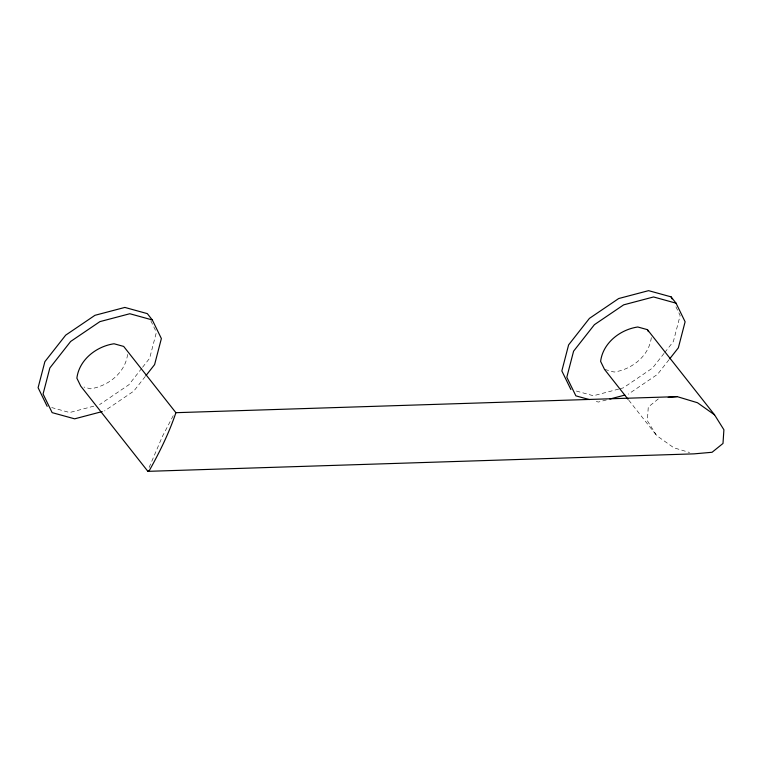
<?xml version="1.0" encoding="UTF-8"?>
<svg xmlns="http://www.w3.org/2000/svg" width="762" height="762" viewBox="0 0 762 762"><rect width="100%" height="100%" fill="white"/><g stroke="black" fill="none" stroke-linecap="round" stroke-linejoin="round"><path stroke-width="0.57" stroke-dasharray="3.81 2.86" d="M127.578 354.406C125.292 372.828 108.061 386.239 90.402 388.81L83.972 387.039M156.105 333.385L149.628 358.302L142.446 367.436M651.319 337.633C649.034 356.054 631.803 369.465 614.143 372.037L604.504 369.38M149.133 467.458L162.496 436.255L173.231 415.652M141.732 368.351L128.816 384.8L99.546 404.641M145.266 376.485L133.788 391.106L104.518 410.956M664.035 353.406L652.558 368.027L623.287 387.868L619.839 388.782M664.759 352.492L673.37 341.528L680.142 315.478L675.608 306.162M669.007 359.712L657.53 374.332L628.259 394.183M658.273 398.945L648.272 407.032L647.367 420.729L656.711 435.635L673.808 447.761L689.572 452.504M93.802 406.165L69.666 412.528L51.673 407.565M618.687 389.087L593.408 395.754L575.415 390.792M606.419 399.936L598.38 402.06L594.998 401.126M628.764 400.174L656.711 435.635M150.857 320.869L156.4 332.251"/><path stroke-width="1.14" d="M175.898 412.69C169.183 432.73 159.772 451.876 149.457 470.297L147.885 471.345L80.762 386.153L76.876 378.171C79.153 359.75 96.383 346.339 114.043 343.767L123.682 346.424L175.898 412.69L677.189 396.631L697.459 402.727L714.556 414.842L723.9 429.758L722.995 443.455L712.079 452.276L694.077 453.857L147.885 471.345M145.99 375.571L154.6 364.607L161.373 338.557L152.305 319.945L147.333 313.63L124.844 307.429L94.955 315.306L65.684 335.156L44.882 361.655L38.1 387.706L47.168 406.327M669.731 358.797L678.342 347.834L685.114 321.783L676.046 303.171L671.074 296.856L648.576 290.655L618.696 298.533L589.426 318.383L568.614 344.881L561.842 370.932L570.909 389.553M102.222 411.566L74.638 418.833L52.14 412.633L43.072 394.011L49.854 367.96L70.656 341.462L99.927 321.621L129.816 313.734L152.305 319.945M609.867 399.031L624.811 395.087M668.188 397.421L677.189 396.631M676.046 303.171L653.548 296.961L623.668 304.848L594.398 324.688L573.586 351.187L566.814 377.238L575.882 395.859L589.378 399.583M714.556 414.842L647.424 329.651L637.784 326.993C620.125 329.565 602.894 342.976 600.618 361.398L604.504 369.38L628.031 399.24M671.074 296.856L672.074 298.923M647.424 329.651L648.395 331.641"/></g></svg>
